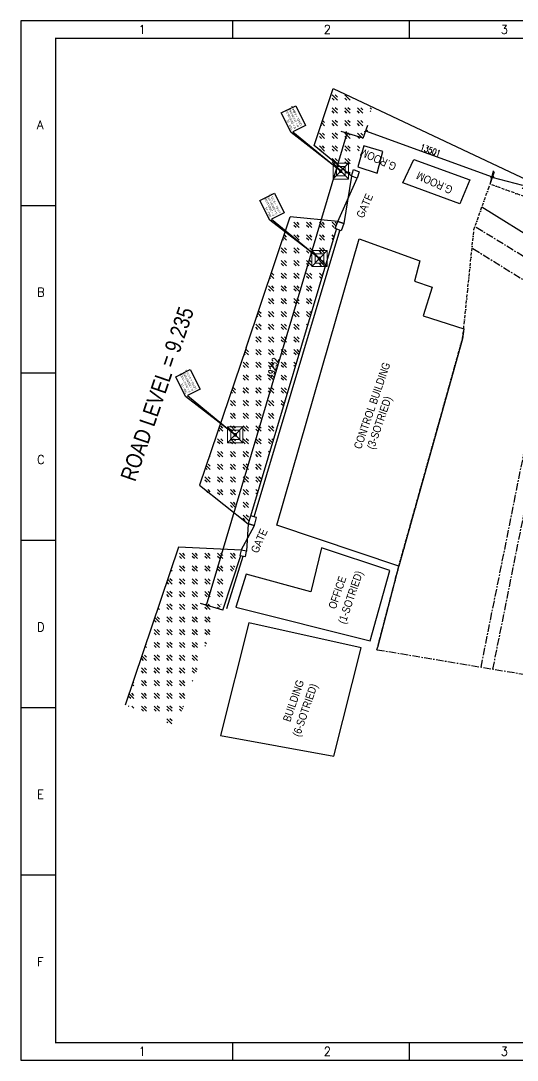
# Model space of a CAD drawing. Header units: millimetres. Extents: x 6239764 to 13047540, y 367704 to 979893.
# Drawn here: x 8070631 to 8120330, y 369928 to 473855 of the extents above; entities that cross this region are included whole.
import ezdxf

# ---------------------------------------------------------------- set-up
doc = ezdxf.new("R2010")
doc.units = ezdxf.units.MM
doc.header["$LTSCALE"] = 300
doc.linetypes.add('BORDERX2', pattern=[3.5, 1, -0.5, 1, -0.5, 0, -0.5])
doc.linetypes.add('CENTER', pattern=[2, 1.25, -0.25, 0.25, -0.25])
doc.layers.add('TBM', color=200, linetype='Continuous', lineweight=15)
doc.styles.add('bidcon', font='ARIALN.TTF')
doc.styles.get("Standard").update_dxf_attribs({"font": 'txt8.shx', "width": 0.7, "bigfont": 'hztxt_ii.shx'})
doc.dimstyles.new('STANDARD2', dxfattribs={"dimscale": 250, "dimtxt": 2.5, "dimasz": 2, "dimexe": 2.5, "dimexo": 0, "dimgap": 0.62, "dimtad": 1, "dimdec": 0, "dimzin": 0, "dimdsep": 46, "dimtxsty": 'Standard', "dimblk": 'OBLIQUE', "dimcen": 0.09, "dimadec": 3, "dimazin": 0, "dimtfac": 1, "dimtdec": 0, "dimtofl": 0, "dimtmove": 2, "dimatfit": 3, "dimldrblk": 'OBLIQUE', "dimfxl": 1, "dimtolj": 1, "dimtzin": 0, "dimarcsym": 0})
pattern_1 = [(135, (2636212037.417848, -231835217.4869762), (5.229069882609907e-13, 1272.792206135786), [750, -1050]), (135, (2636212037.417848, -231834899.2889762), (5.229069882609907e-13, 1272.792206135786), [300, -1500]), (135, (2636211719.219848, -231835217.4869762), (5.229069882609907e-13, 1272.792206135786), [300, -1500])]

# ---------------------------------------------------------------- blocks, each defined once
blk = doc.blocks.new('_OBLIQUE')
at = {"color": 0, "linetype": 'ByBlock'}
blk.add_line((-0.5, -0.5), (0.5, 0.5), dxfattribs=at)
blk = doc.blocks.new('*D1380')
at = {"color": 67, "lineweight": -2, "ltscale": 0.1, "transparency": 16777216}
for p, q in [((8089227.127020387, 415413.1166880587), (8103289.797396032, 462614.8294451688)), ((8104915.417847484, 462130.5130246542), (8102690.81532192, 462793.2824498834)), ((8090852.74747184, 414928.8002675441), (8088628.144946274, 415591.5696927733))]:
    blk.add_line(p, q, dxfattribs=at)
at = {"layer": 'Defpoints', "color": 0, "ltscale": 0.1, "transparency": 16777216}
for p in [(8103289.797396032, 462614.8294451688), (8104915.417847484, 462130.5130246542, 10108), (8090852.74747184, 414928.8002675441, 10107.99999999296)]:
    blk.add_point(p, dxfattribs=at)
at = {"color": 67, "lineweight": -2, "ltscale": 0.1, "transparency": 16777216, "xscale": 250, "yscale": 250, "zscale": 250}
for p, rotation in [((8103289.797396032, 462614.8294451688), 73.40977859824785), ((8089227.127020387, 415413.1166880587), 253.4097785982478)]:
    blk.add_blockref('_OBLIQUE', p, dxfattribs=dict(at, rotation=rotation))
at = {"color": 67, "lineweight": 13, "ltscale": 0.1, "transparency": 16777216, "insert": (8095863.134039296, 439131.7520497269), "char_height": 625, "attachment_point": 5, "rotation": 73.40977859824785}
blk.add_mtext('\\A1;49252', dxfattribs=at)
blk = doc.blocks.new('*D1381')
at = {"color": 67, "lineweight": -2, "ltscale": 0.1, "transparency": 16777216}
for p, q in [((8117606.049664588, 457523.3966391946), (8117957.933183229, 458837.3038463986)), ((8117796.247101039, 458233.5798938952), (8120853.704311866, 457414.7482476868)), ((8138542.777747065, 452677.3563163958), (8122858.067834176, 456877.9504548148)), ((8138352.580310614, 451967.1730616952), (8138704.463829255, 453281.0802688992))]:
    blk.add_line(p, q, dxfattribs=at)
at = {"layer": 'Defpoints', "color": 0, "ltscale": 0.1, "transparency": 16777216}
for p in [(8117606.049664588, 457523.3966391946, 10108.0000000291), (8138542.777747065, 452677.3563163958), (8138352.580310614, 451967.1730616952, 11427.80253537057)]:
    blk.add_point(p, dxfattribs=at)
at = {"color": 67, "lineweight": -2, "ltscale": 0.1, "transparency": 16777216, "xscale": 250, "yscale": 250, "zscale": 250}
for p, rotation in [((8117796.247101039, 458233.5798938952), 165.0071958322631), ((8138542.777747065, 452677.3563163958), 345.0071958322631)]:
    blk.add_blockref('_OBLIQUE', p, dxfattribs=dict(at, rotation=rotation))
at = {"color": 67, "lineweight": 13, "ltscale": 0.1, "transparency": 16777216, "insert": (8121855.886073023, 457146.349351255), "char_height": 625, "attachment_point": 5, "rotation": 345.0071958322631}
blk.add_mtext('\\A1;21478', dxfattribs=at)
blk = doc.blocks.new('*D1385')
at = {"color": 67, "lineweight": -2, "ltscale": 0.1, "transparency": 16777216}
for p, q in [((8104915.417847486, 462130.5130246538), (8105378.639582841, 463406.4904476716)), ((8117855.995156919, 458211.88938653), (8105165.363339817, 462819.0057719895)), ((8117606.049664588, 457523.3966391948), (8118069.271399941, 458799.3740622122))]:
    blk.add_line(p, q, dxfattribs=at)
at = {"layer": 'Defpoints', "color": 0, "ltscale": 0.1, "transparency": 16777216}
for p in [(8105165.363339817, 462819.0057719895), (8104915.417847486, 462130.5130246538, 10108), (8117606.049664588, 457523.3966391948, 10108.0000000291)]:
    blk.add_point(p, dxfattribs=at)
at = {"color": 67, "lineweight": -2, "ltscale": 0.1, "transparency": 16777216, "xscale": 250, "yscale": 250, "zscale": 250}
for p, rotation in [((8105165.363339817, 462819.0057719895), 160.0474391892916), ((8117855.995156919, 458211.88938653), 340.0474391892916)]:
    blk.add_blockref('_OBLIQUE', p, dxfattribs=dict(at, rotation=rotation))
at = {"color": 67, "lineweight": 13, "ltscale": 0.1, "transparency": 16777216, "insert": (8111651.441568764, 460903.18746521), "char_height": 625, "attachment_point": 5, "rotation": 340.0474391892916}
blk.add_mtext('\\A1;13501', dxfattribs=at)
blk = doc.blocks.new('L')
at = {"layer": 'TBM', "linetype": 'Continuous'}
for p, q in [((497.7514634053607, 497.0698035205369, -6.095999999999998), (496.753494316634, 498.051329011063, -6.095999999999998)), ((496.753494316634, 497.0698035205369, -6.095999999999998), (497.7514634053607, 498.051329011063, -6.095999999999998))]:
    blk.add_line(p, q, dxfattribs=at)
at = {"layer": 'TBM', "linetype": 'Continuous', "elevation": -6.095999999999998}
for points in [[(496.7499761646998, 498.051329011063), (497.754981557295, 498.051329011063), (497.754981557295, 497.0698035205369), (496.7499761646998, 497.0698035205369)], [(496.9599761648954, 497.8413290109838), (497.5449815572158, 497.8413290109838), (497.5449815572158, 497.279803520616), (496.9599761648954, 497.279803520616)], [(497.1699761647417, 497.6313290111375), (497.3349815572531, 497.6313290111375), (497.3349815572531, 497.4898035205788), (497.1699761647417, 497.4898035205788)]]:
    blk.add_lwpolyline(points, close=True, dxfattribs=at)
blk = doc.blocks.new('A$C76A80B5B')
at = {"linetype": 'ByBlock', "ltscale": 10}
for p, q in [((-220.9893071836384, 322.0123173860844), (-220.9893071836384, 327.0123173860844)), ((-170.3643071836384, 322.0123173860844), (-170.3643071836384, 327.0123173860844)), ((-271.6143071836384, 274.1623173860844), (-281.6143071836384, 274.1623173860844)), ((-271.6143071836384, 226.3323173860844), (-281.6143071836384, 226.3323173860844)), ((-271.6143071836384, 178.5023173860844), (-281.6143071836384, 178.5023173860844)), ((-271.6143071836384, 130.6723173860844), (-281.6143071836384, 130.6723173860844)), ((-271.6143071836384, 82.84231738608442), (-281.6143071836384, 82.84231738608442)), ((-220.9893071836384, 30.01231738608442), (-220.9893071836384, 35.01231738608442)), ((-170.3643071836384, 30.01231738608442), (-170.3643071836384, 35.01231738608442))]:
    blk.add_line(p, q, dxfattribs=at)
blk.add_lwpolyline([(-281.6143071836384, 30.01231738608442), (138.3856928163616, 30.01231738608442), (138.3856928163616, 327.0123173860844), (-281.6143071836384, 327.0123173860844)], close=True, dxfattribs=at)
at = {"linetype": 'ByBlock', "ltscale": 10, "const_width": 0.4}
blk.add_lwpolyline([(-271.6143071836384, 35.01231738608442), (133.3856928163616, 35.01231738608442), (133.3856928163616, 322.0123173860844), (-271.6143071836384, 322.0123173860844)], close=True, dxfattribs=at)
at = {"linetype": 'ByBlock', "ltscale": 10}
for s, p in [('1', (-247.9458016621472, 323.3067013151955)), ('2', (-194.9841972681286, 323.3067013151955)), ('3', (-144.3591972681286, 323.3067013151955)), ('A', (-277.0000349337759, 296.047525583395)), ('B', (-277.0000349337759, 248.217525583395)), ('C', (-277.0000349337759, 200.387525583395)), ('D', (-277.0000349337759, 152.557525583395)), ('E', (-277.0000349337759, 104.727525583395)), ('F', (-277.0000349337759, 56.89752558339498)), ('1', (-247.9458016621472, 31.30670131519548)), ('2', (-194.9841972681286, 31.30670131519548)), ('3', (-144.3591972681286, 31.30670131519548))]:
    blk.add_text(s, height=2.5, dxfattribs=at).set_placement(p)

msp = doc.modelspace()

# ---------------------------------------------------------------- hatches: boundary and pattern name
at = {"linetype": 'Continuous'}
h = msp.add_hatch(dxfattribs=at)
h.set_pattern_fill('GOST_GLASS', color=256, scale=150, angle=450)
h.set_pattern_definition(pattern_1)
h.paths.add_polyline_path([(8101911.857139618, 467089.2286055946), (8099861.410903067, 460984.4110167885), (8103736.417847485, 458333.5130246544), (8105853.855905385, 465187.0763286018)])
h = msp.add_hatch(dxfattribs=at)
h.set_pattern_fill('GOST_GLASS', color=256, scale=150, angle=450)
h.set_pattern_definition(pattern_1)
h.paths.add_polyline_path([(8093202.417847545, 441158.5130246544), (8088533.129792006, 427408.3567746544), (8088533.129786403, 427408.3567584419), (8093390.879145176, 423568.7984136009), (8093632.417847664, 424360.5130246544), (8093669.7101582, 424350.5719903373), (8102244.653106959, 453030.8081410789), (8102108.417847485, 453084.5130246544), (8102376.038188369, 453794.2968390846), (8097557.13749382, 454123.8708146476)])
h = msp.add_hatch(dxfattribs=at)
h.set_pattern_fill('GOST_GLASS', color=256, scale=150, angle=450)
h.set_pattern_definition(pattern_1)
h.paths.add_polyline_path([(8081068.251956075, 405425.7257169151), (8086236.748650939, 403359.7499383354), (8092687.185019047, 420923.5246261024), (8086436.767045707, 421234.9712441826)])

# ---------------------------------------------------------------- linework, layer by layer
at = {"linetype": 'CENTER', "lineweight": -3, "ltscale": 2}
for p, q in [((8117893.662506164, 409038.8769055941), (8128839.19455015, 463509.639784461)), ((8116709.373480123, 409236.4358893373), (8122626.928360838, 438685.3221960749))]:
    msp.add_line(p, q, dxfattribs=at)
at = {"linetype": 'BORDERX2', "lineweight": 30, "extrusion": (-0.03542334455763956, 0.009734748041719418, 0.9993249828463787)}
msp.add_line((8137824.407979338, 450197.7668736876, 11429.45081296301), (8117649.345996708, 457510.6401208342, 10643.06283698534), dxfattribs=at)
at = {"color": 0, "lineweight": -3, "extrusion": (-0.03542334455763956, 0.009734748041719418, 0.9993249828463787)}
msp.add_line((8167750.474423784, 423726.6297505126, 12763.6212299224), (8116782.718054116, 455206.7132318589, 10650.29562265052), dxfattribs=at)
at = {"linetype": 'CENTER', "lineweight": -3, "ltscale": 2, "extrusion": (-0.03542334455763956, 0.009734748041719418, 0.9993249828463787)}
for p, q in [((8166897.472613145, 421902.749556073, 12771.83042951592), (8116100.664844472, 453277.2471412813, 10665.59303019635)), ((8146144.840961032, 432369.8166835766, 11954.9219406988), (8115801.705064653, 451111.1645305549, 10696.77501287153)), ((8106290.843828768, 410974.4188350152, 10693.75931105248), (8184314.610151261, 397958.7650178364, 13586.27867987854))]:
    msp.add_line(p, q, dxfattribs=at)
for points, elevation in [([(8099996.242323727, 461385.8461850547), (8101911.857139618, 467089.2286055946)], 9235), ([(8102665.417846591, 458826.513025608), (8097686.21603194, 462672.5981105232), (8096709.110616536, 464641.8749001884), (8098163.512030871, 465363.5121549034), (8099140.617446811, 463394.2353661918), (8097871.964154572, 462764.7616380119), (8102665.417846591, 458826.513025608)], 9684), ([(8103736.417847485, 458333.5130246544), (8099996.242323727, 461385.8461850547)], 9580), ([(8104383.212623925, 459240.2672580146), (8106299.417847604, 458629.5130246544), (8106871.211526723, 460796.0583766365), (8104965.417847783, 461356.5130246544), (8104383.212623925, 459240.2672580146)], 11001), ([(8114587.417847306, 455537.5130246544), (8108878.417847485, 457645.5130246544), (8109980.987098367, 459990.9100669288), (8115588.820833535, 457962.5214923286), (8114587.417847306, 455537.5130246544)], 11455), ([(8104321.417847485, 458135.5130246544), (8103736.417847485, 458333.5130246544), (8103933.097607763, 458970.1111920738), (8104521.179137559, 458740.8315642738), (8104321.417847485, 458135.5130246544)], 9580), ([(8100530.417846353, 450082.513025608), (8095551.216031701, 453928.5981105232), (8094574.110616297, 455897.8749001884), (8096028.512030632, 456619.5121549034), (8097005.617446573, 454650.2353661918), (8095736.964154334, 454020.7616389656), (8100530.417846353, 450082.513025608)], 9731), ([(8093202.417847545, 441158.5130246544), (8097597.01343003, 454242.5939086342)], 9235), ([(8102376.038188369, 453794.2968390846), (8097597.01343003, 454242.5939086342)], 9699), ([(8102108.417847485, 453084.5130246544), (8102376.038188369, 453794.2968390846), (8102957.417847426, 453598.5130246544), (8102692.808998556, 452854.1419824028), (8102108.417847485, 453084.5130246544)], 9775), ([(8093669.7101582, 424350.5719903373), (8102244.653106959, 453030.8081410789)], 10108), ([(8094008.05283925, 424260.3797782325), (8102571.44553426, 452901.9843009376)], 10108), ([(8108470.417847664, 419313.5130246544), (8096258.417847366, 423426.5130246544), (8104497.842484445, 452045.5814450645), (8110580.417847545, 449851.5130246544), (8110051.417847426, 447804.5130246544), (8111817.417847247, 447213.5130246544), (8110924.417847604, 444360.5130246544), (8114967.417847664, 443064.5130246544), (8114841.417847485, 442058.5130246544), (8108466.09356466, 419314.9694426918)], 10416), ([(8093202.417847545, 441158.5130246544), (8088533.129786403, 427408.3567584419)], 9235), ([(8092099.417846472, 432452.513025608), (8087120.216031821, 436298.5981105232), (8086143.110616417, 438267.8749001884), (8087597.512030811, 438989.5121558571), (8088574.617446692, 437020.2353671455), (8087305.964154453, 436390.7616389656), (8092099.417846472, 432452.513025608)], 9569.999999999998), ([(8088533.129786403, 427408.3567584419), (8093390.879145176, 423568.7984136009)], 9235), ([(8094244.30313173, 424197.4023936653), (8093632.417847664, 424360.5130246544), (8093390.879145176, 423568.7984136009), (8094020.981755883, 423403.9299329185), (8094244.30313173, 424197.4023936653)], 10805), ([(8086436.767045707, 421234.9712441826), (8081068.251956075, 405425.7257169151)], 9235), ([(8092717.52923754, 420918.2834418678), (8086436.767045707, 421234.9712441826)], 9840), ([(8093234.417847187, 420828.5130246544), (8092687.417847366, 420923.5130246544), (8092562.417847366, 420404.5130246544), (8093126.773833604, 420285.5925191307), (8093234.417847187, 420828.5130246544)], 9840), ([(8090852.747474642, 414928.8002665901), (8092671.651749701, 420381.4953702354)], 10108), ([(8091263.737847836, 415081.589610424), (8092882.116727323, 420337.1464103126)], 10108), ([(8106363.417847366, 411213.5130246544), (8108464.417847128, 419308.5130246544)], 10108), ([(8104692.417847247, 411175.5130246544), (8093458.417847545, 413643.5130246544), (8090636.345574469, 402393.8814662361), (8101958.894640953, 400340.785092678), (8104692.417847247, 411175.5130246544)], 20114)]:
    msp.add_lwpolyline(points, dxfattribs=dict(elevation=elevation))
msp.add_lwpolyline([(8101911.857139618, 467089.2286055946), (8137778.346462459, 450200.1899913215)])
at = {"linetype": 'Continuous'}
for points, elevation in [([(8102376.038188369, 453794.2968390846), (8104321.417847485, 458135.5130246544), (8103736.417847485, 458333.5130246544), (8102957.417847426, 453598.5130246544), (8102376.038188369, 453794.2968390846)], 9699), ([(8092747.640627713, 420913.0538581276), (8092687.417847366, 420923.5130246544), (8094020.981755883, 423403.9299329185), (8093390.879145176, 423568.7984136009), (8093234.417847187, 420828.5130246544), (8092688.472223313, 420925.2817586326)], 9840)]:
    msp.add_lwpolyline(points, dxfattribs=dict(at, elevation=elevation))
at = {"linetype": 'BORDERX2', "lineweight": 30, "elevation": 10108.0000000291}
msp.add_lwpolyline([(8106290.843828888, 410974.4188321495), (8108470.417848618, 419313.5130246544), (8114841.417848439, 442058.5130246544), (8114967.417848558, 443064.5130246544), (8115995.417848499, 452979.5130246544), (8117438.618024142, 457062.1942017936), (8117606.049663217, 457523.3966353798)], dxfattribs=at)
at = {"linetype": 'Continuous'}
msp.add_lwpolyline([(8105603.384877832, 411856.0626510048), (8107563.389490635, 418899.7123502159), (8100737.958363087, 421155.1955588722), (8099656.320562393, 416742.8132766151), (8093198.080702038, 418530.8076451683), (8092174.36552772, 415215.2702487373), (8105603.384877832, 411856.0626510048)], dxfattribs=at)

# ---------------------------------------------------------------- block references
at = {"color": 7, "xscale": 349.9200000002747, "yscale": 349.9200000002529, "zscale": 349.9200000000157}
msp.add_blockref('A$C76A80B5B', (8169173.447651028, 359426.5064332499), dxfattribs=at)
at = {"linetype": 'Continuous', "xscale": 1583.99998664856, "yscale": 1583.999986767769, "zscale": 1583.999986974523, "rotation": 90}
for p in [(8890801.348331183, -328821.407013569, 19340.06392059669), (8888666.348331422, -337565.407013569, 19387.06392059669), (8880235.348331064, -355195.407013569, 19226.06392059669)]:
    msp.add_blockref('L', p, dxfattribs=at)

# ---------------------------------------------------------------- texts
at = {"style": 'bidcon'}
for s, height, rotation, p in [('G.ROOM', 800, 155.4580460805108, (8108313.197674961, 459564.6893971824)), ('G.ROOM', 800, 155.4580460805108, (8113954.076099963, 457226.8160994911)), ('GATE', 800, 66.25779580971296, (8104918.259538085, 454051.6833260917, 9580)), ('ROAD LEVEL = 9.235', 1600, 71.03298364780133, (8082079.992550224, 427689.5167144203, 10060.75117581088)), ('CONTROL BUILDING ', 800, 71.03298364780133, (8104698.520165713, 430965.1540139579)), ('(3-SOTRIED)', 800, 71.03298364780133, (8105998.16593507, 430941.6105626487)), ('GATE', 800, 66.25779580971296, (8094362.387151272, 420555.9134314918, 9580)), ('OFFICE', 800, 71.03298364780133, (8102152.156771929, 414972.3701613807)), ('(1-SOTRIED)', 800, 71.03298364780133, (8103121.324550659, 413483.8291295433)), ('BUILDING', 800, 71.03298364780133, (8097600.437135727, 403692.7948239708)), ('(6-SOTRIED)', 800, 71.03298364780133, (8098569.604914458, 402204.2537911796))]:
    msp.add_text(s, height=height, rotation=rotation, dxfattribs=at).set_placement(p)
at = {"char_height": 200, "width": 3605.016901853312, "attachment_point": 1, "rotation": 116.38944639952219, "style": 'bidcon'}
for s, insert in [('TBM - 02\\PE = 2628109.372\\PN = 232294.044\\PLEVEL = 9.684 M', (8097716.985859245, 462900.4812940016, 10913)), ('TBM - 01\\PE = 2628111.507\\PN = 232285.300\\PLEVEL = 9.731 M', (8095581.985859006, 454156.4812940006, 10960)), ('TBM - 03\\PE = 2628119.938\\PN = 232267.670\\PLEVEL = 9.570 M', (8087150.985859126, 436526.4812940025, 10799))]:
    msp.add_mtext(s, dxfattribs=dict(at, insert=insert))

# ---------------------------------------------------------------- dimensions: what is measured, and where the dimension line sits
at = {"lineweight": 13, "ltscale": 0.1}
for p1, distance, picture, middle in [((8090852.74747184, 414928.8002675438, 10107.99999999296), 1696.2323683276923, '*D1380', (8095863.134039296, 439131.7520497269)), ((8117606.049664588, 457523.3966391945, 10108.0000000291), -732.4581983090038, '*D1385', (8111651.441568764, 460903.18746521))]:
    dim = msp.add_aligned_dim(p1=p1, p2=(8104915.417847485, 462130.5130246544, 10108), distance=distance, dimstyle='STANDARD2', override={"dimasz": 1, "dimgap": 0.4, "dimclrd": 67, "dimclre": 67, "dimclrt": 67}, dxfattribs=at)
    dim.commit()
    dim.dimension.update_dxf_attribs({"geometry": picture, "text_midpoint": middle})
dim = msp.add_linear_dim(base=(8138542.777747065, 452677.3563163958), p1=(8117606.049664588, 457523.3966391945, 10108.0000000291), p2=(8138352.580310614, 451967.1730616951, 11427.80253537057), angle=345.0071958322631, dimstyle='STANDARD2', override={"dimasz": 1, "dimgap": 0.4, "dimclrd": 67, "dimclre": 67, "dimclrt": 67}, dxfattribs=at)
dim.commit()
dim.dimension.update_dxf_attribs({"geometry": '*D1381', "text_midpoint": (8121855.886073023, 457146.349351255), "dimtype": 161})

doc.saveas('drawing.dxf')
